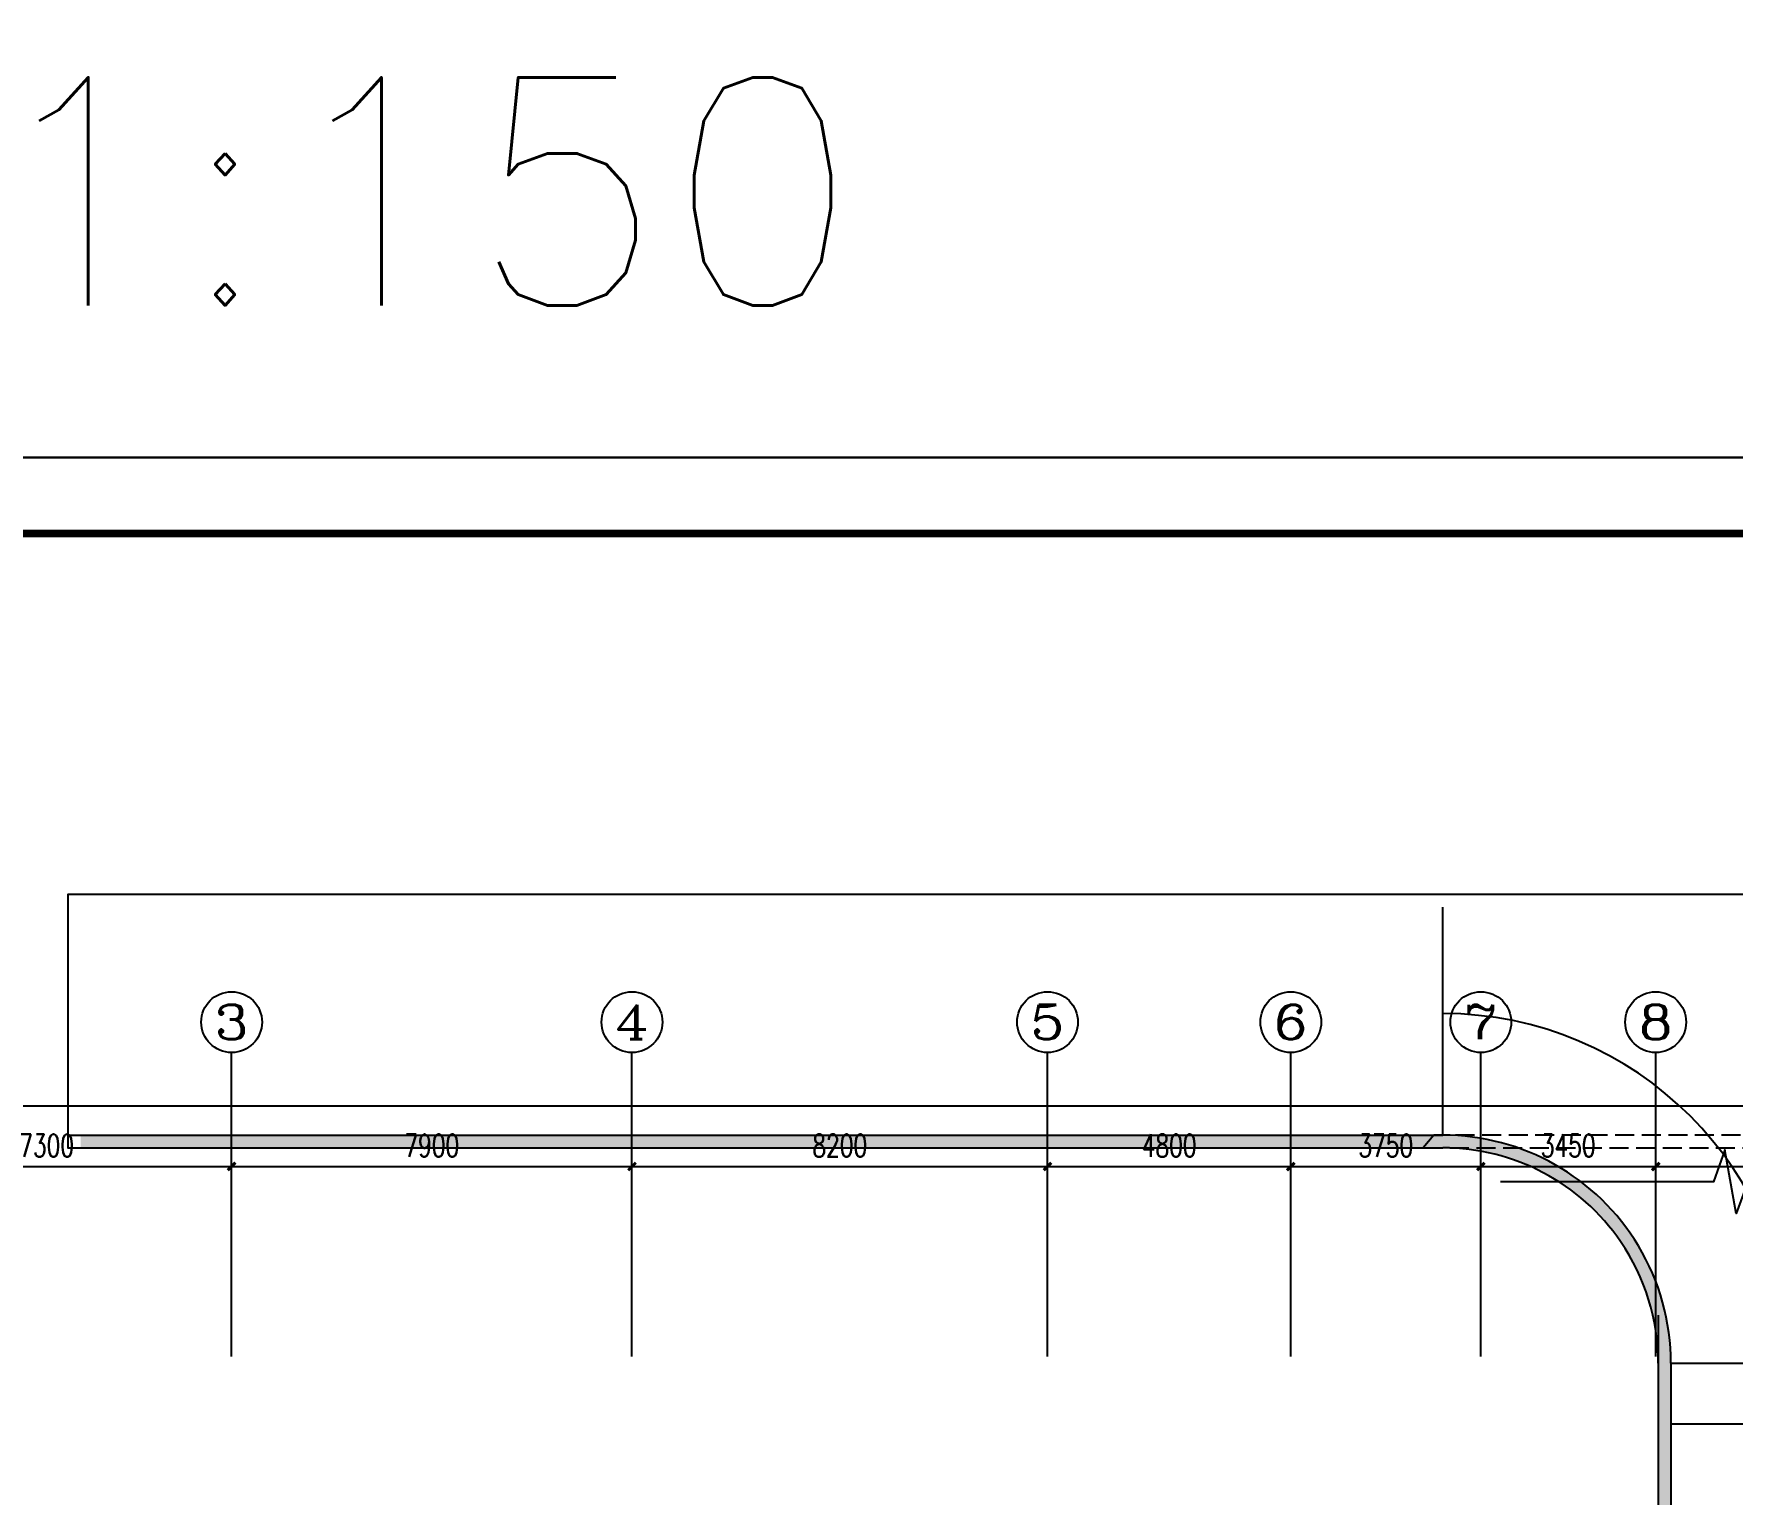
# Model space of a CAD drawing. Extents: x 1398449 to 2142961, y 256969 to 1032940.
# Drawn here: x 1527151 to 1560658, y 1004124 to 1032940 of the extents above; entities that cross this region are included whole.
import ezdxf
from ezdxf.enums import TextEntityAlignment as Align

# ---------------------------------------------------------------- set-up
doc = ezdxf.new("R2010")
doc.units = 0
doc.header["$LTSCALE"] = 1500
doc.header["$PDSIZE"] = 50
doc.linetypes.add('__DASH', pattern=[0.35, 0.25, -0.1])
for name, color, linetype in [('1-建筑底图', 8, 'Continuous'), ('AXIS_TEXT', 7, 'Continuous'), ('BTTK', 7, 'Continuous'), ('PUB_TITLE', 4, 'Continuous'), ('主楼地下（一期）参照$0$PUB_TITLE', 7, 'Continuous'), ('公用-影线', 8, 'Continuous'), ('建筑-墙体', 2, 'Continuous'), ('覆土', 7, 'Continuous')]:
    doc.layers.add(name, color=color, linetype=linetype)
doc.layers.add('yichutu', color=7, linetype='Continuous', true_color=0xffffff, plot=False)
doc.styles.add('_TCH_AXIS', font='COMPLEX', dxfattribs={"bigfont": 'GBCBIG'})
doc.styles.add('_TCH_DIM_T3', font='SIMPLEX', dxfattribs={"width": 0.7058823529411765, "bigfont": 'GBCBIG'})
doc.styles.add('_TEL_DIM', font='SIMPLEX', dxfattribs={"width": 0.8, "height": 3.5, "bigfont": 'HZTXT'})
doc.styles.add('COMPLEX', font='COMPLEX')
doc.styles.add('HZ(TK)', font='geniso.shx', dxfattribs={"width": 0.9, "bigfont": 'hztxt.shx'})
doc.dimstyles.new('_TCH_ARCH&&150', dxfattribs={"dimtxt": 446.25, "dimasz": 150, "dimexe": 375, "dimexo": 450, "dimgap": 189.375, "dimtad": 1, "dimdec": 0, "dimzin": 0, "dimdsep": 46, "dimtxsty": '_TCH_DIM_T3', "dimblk": 'ARCHTICK', "dimcen": 0.09, "dimclrt": 7, "dimazin": 2, "dimtfac": 1, "dimtdec": 0, "dimtix": 1, "dimtmove": 2, "dimatfit": 3, "dimfxl": 1, "dimtolj": 1, "dimtzin": 0, "dimarcsym": 0})

# ---------------------------------------------------------------- blocks, each defined once
blk = doc.blocks.new('A$C10362422')
at = {"layer": '公用-影线'}
for points in [[(-23607.06078637188, 12676.3449112284), (3272.939213610312, 12676.3449112284), (3272.939213610312, 12926.3449112284), (-23607.06078637188, 12926.3449112284)], [(7522.939213610487, 3626.3449112284), (7772.939213610487, 3626.3449112284), (7772.939213610429, 8676.3449112284), (7522.939213610429, 8676.3449112284)]]:
    blk.add_hatch(color=256, dxfattribs=at).paths.add_polyline_path(points)
h = blk.add_hatch(color=256, dxfattribs=at)
edge = h.paths.add_edge_path()
edge.add_line((6780.431195069745, 10826.3449112284), (6917.904102130968, 10611.91828255495))
edge.add_line((6917.904102130968, 10611.91828255495), (6917.284147888771, 10612.95187179535))
edge.add_line((6917.284147888771, 10612.95187179511), (7131.657379316923, 10741.57581065199))
edge.add_arc((3272.939213610312, 8426.344911227934), 4500.000000000236, 30.96375653207454, 90)
edge.add_line((3272.939213610312, 12926.3449112284), (3272.939213610312, 12676.3449112284))
edge.add_arc((3272.939213610487, 8426.344911227934), 4250.000000000233, 34.38186974878181, 90.00000000000227, ccw=False)
h = blk.add_hatch(color=256, dxfattribs=at)
edge = h.paths.add_edge_path()
edge.add_line((6917.284147888771, 10612.95187179511), (7072.939213610312, 10329.63154229615))
edge.add_arc((3272.939213610371, 8426.3449112284), 4249.999999999988, 0, 26.60468168939792, ccw=False)
edge.add_line((7522.939213610429, 8426.3449112284), (7772.939213610429, 8426.3449112284))
edge.add_arc((3272.939213610371, 8426.3449112284), 4500.000000000058, 0, 30.96375653206907)
edge.add_line((7131.657379317039, 10741.57581065223), (6917.284147888771, 10612.95187179511))
for p, q in [((3272.939213610312, 12926.3449112284), (3272.939213623526, 17426.34491123026)), ((2183.042099779996, 12926.3449112284), (3272.939213610371, 12926.3449112284)), ((2503.31794912141, 12676.3449112284), (3272.939213610312, 12676.3449112284)), ((7772.939213610603, 8426.3449112284), (12672.93921361031, 8426.3449112284)), ((7772.939213610429, 7226.3449112284), (12572.93921361031, 7226.3449112284))]:
    blk.add_line(p, q)
blk.add_lwpolyline([(12672.93921361031, 12676.3449112284), (12822.93921361031, 12676.3449112284), (12822.93921361031, 17676.34491123026), (-23857.90825815528, 17676.34491123026), (-23857.90825815528, 12676.3449112284), (3272.939213610312, 12676.3449112284)])
blk.add_arc((3272.939213610371, 8426.3449112284), 6900, 0, 90)
at = {"layer": '建筑-墙体'}
for p, q in [((-23857.90825815528, 12926.3449112284), (3272.939213610312, 12926.3449112284)), ((-23857.90825815528, 12676.3449112284), (3272.939213610312, 12676.3449112284)), ((7522.939213610429, 9376.3449112284), (7522.939213611477, 3626.344911205117)), ((7772.939213610429, 8426.3449112284), (7772.939213612408, 3626.344911205117))]:
    blk.add_line(p, q, dxfattribs=at)
for centre, radius, start, end in [((3272.939213610312, 8426.344911227934), 4500.000000000233, 30.96375652463808, 90), ((3272.939213610312, 8426.344911227934), 4250.000000000254, 34.38186975541019, 90), ((3272.939213612117, 8426.3449112284), 4249.999999998312, 0, 34.38186975541019), ((3272.939213610312, 8426.3449112284), 4500.000000000058, 0, 30.96375652463808)]:
    blk.add_arc(centre, radius, start, end, dxfattribs=at)
at = {"layer": '覆土', "linetype": '__DASH'}
blk.add_lwpolyline([(2888.128581365861, 12676.3449112284), (12822.93921361031, 12676.3449112284), (12822.93921361031, 12926.3449112284), (3096.512878976762, 12926.3449112284)], close=True, dxfattribs=at)
blk = doc.blocks.new('_ArchTick')
at = {"color": 0, "linetype": 'ByBlock', "const_width": 0.4}
blk.add_lwpolyline([(-0.5, -0.5), (0.5, 0.5)], dxfattribs=at)
blk = doc.blocks.new('*D200')
at = {"layer": '1-建筑底图', "color": 0, "lineweight": -2, "transparency": 16777216}
for p, q in [((23199.9999993841, 41880.66588063526), (23199.9999993841, 45555.66588114679)), ((31399.9999993841, 41880.66588165832), (31399.9999993841, 45555.66588114679)), ((23199.9999993841, 45180.66588114679), (31399.9999993841, 45180.66588114679))]:
    blk.add_line(p, q, dxfattribs=at)
at = {"layer": 'Defpoints', "color": 0}
for p in [(31399.9999993841, 45180.66588114679), (23199.9999993841, 41430.66588063526), (31399.9999993841, 41430.66588165832)]:
    blk.add_point(p, dxfattribs=at)
at = {"layer": '1-建筑底图', "color": 0, "lineweight": -2, "transparency": 16777216, "xscale": 150, "yscale": 150, "zscale": 150, "rotation": 180}
blk.add_blockref('_ArchTick', (23199.9999993841, 45180.66588114679), dxfattribs=at)
at = {"layer": '1-建筑底图', "color": 0, "lineweight": -2, "transparency": 16777216, "xscale": 150, "yscale": 150, "zscale": 150}
blk.add_blockref('_ArchTick', (31399.9999993841, 45180.66588114679), dxfattribs=at)
at = {"layer": '1-建筑底图', "color": 7, "transparency": 16777216, "insert": (27299.9999993841, 45593.16588114679), "char_height": 446.25, "attachment_point": 5, "style": '_TCH_DIM_T3'}
blk.add_mtext('\\A1;8200', dxfattribs=at)
blk = doc.blocks.new('*D224')
at = {"layer": '1-建筑底图', "color": 0, "lineweight": -2, "transparency": 16777216}
for p, q in [((7999.999999387772, 41880.66414104437), (7999.999999387772, 45555.66414143622)), ((15299.99999938783, 41880.66414182785), (15299.99999938783, 45555.66414143622)), ((7999.999999387772, 45180.66414143622), (15299.99999938783, 45180.66414143622))]:
    blk.add_line(p, q, dxfattribs=at)
at = {"layer": 'Defpoints', "color": 0}
for p in [(15299.99999938783, 45180.66414143622), (7999.999999387772, 41430.66414104437), (15299.99999938783, 41430.66414182785)]:
    blk.add_point(p, dxfattribs=at)
at = {"layer": '1-建筑底图', "color": 0, "lineweight": -2, "transparency": 16777216, "xscale": 150, "yscale": 150, "zscale": 150, "rotation": 180}
blk.add_blockref('_ArchTick', (7999.999999387772, 45180.66414143622), dxfattribs=at)
at = {"layer": '1-建筑底图', "color": 0, "lineweight": -2, "transparency": 16777216, "xscale": 150, "yscale": 150, "zscale": 150}
blk.add_blockref('_ArchTick', (15299.99999938783, 45180.66414143622), dxfattribs=at)
at = {"layer": '1-建筑底图', "color": 7, "transparency": 16777216, "insert": (11649.9999993878, 45593.16414143622), "char_height": 446.25, "attachment_point": 5, "style": '_TCH_DIM_T3'}
blk.add_mtext('\\A1;7300', dxfattribs=at)
blk = doc.blocks.new('*D225')
at = {"layer": '1-建筑底图', "color": 0, "lineweight": -2, "transparency": 16777216}
for p, q in [((15299.99999938777, 41880.66414182785), (15299.99999938777, 45555.6641422516)), ((23199.99999938707, 41880.66414267558), (23199.99999938707, 45555.6641422516)), ((15299.99999938777, 45180.6641422516), (23199.99999938707, 45180.6641422516))]:
    blk.add_line(p, q, dxfattribs=at)
at = {"layer": 'Defpoints', "color": 0}
for p in [(23199.99999938707, 45180.6641422516), (15299.99999938777, 41430.66414182785), (23199.99999938707, 41430.66414267558)]:
    blk.add_point(p, dxfattribs=at)
at = {"layer": '1-建筑底图', "color": 0, "lineweight": -2, "transparency": 16777216, "xscale": 150, "yscale": 150, "zscale": 150, "rotation": 180}
blk.add_blockref('_ArchTick', (15299.99999938777, 45180.6641422516), dxfattribs=at)
at = {"layer": '1-建筑底图', "color": 0, "lineweight": -2, "transparency": 16777216, "xscale": 150, "yscale": 150, "zscale": 150}
blk.add_blockref('_ArchTick', (23199.99999938707, 45180.6641422516), dxfattribs=at)
at = {"layer": '1-建筑底图', "color": 7, "transparency": 16777216, "insert": (19249.99999938742, 45593.1641422516), "char_height": 446.25, "attachment_point": 5, "style": '_TCH_DIM_T3'}
blk.add_mtext('\\A1;7900', dxfattribs=at)
blk = doc.blocks.new('*D226')
at = {"layer": '1-建筑底图', "color": 0, "lineweight": -2, "transparency": 16777216}
for p, q in [((23199.99999938707, 41880.66414267558), (23199.99999938707, 45555.6641431154)), ((31399.99999978626, 41880.66414355545), (31399.99999978626, 45555.6641431154)), ((23199.99999938707, 45180.6641431154), (31399.99999978626, 45180.6641431154))]:
    blk.add_line(p, q, dxfattribs=at)
at = {"layer": 'Defpoints', "color": 0}
for p in [(31399.99999978626, 45180.6641431154), (23199.99999938707, 41430.66414267558), (31399.99999978626, 41430.66414355545)]:
    blk.add_point(p, dxfattribs=at)
at = {"layer": '1-建筑底图', "color": 0, "lineweight": -2, "transparency": 16777216, "xscale": 150, "yscale": 150, "zscale": 150, "rotation": 180}
blk.add_blockref('_ArchTick', (23199.99999938707, 45180.6641431154), dxfattribs=at)
at = {"layer": '1-建筑底图', "color": 0, "lineweight": -2, "transparency": 16777216, "xscale": 150, "yscale": 150, "zscale": 150}
blk.add_blockref('_ArchTick', (31399.99999978626, 45180.6641431154), dxfattribs=at)
at = {"layer": '1-建筑底图', "color": 7, "transparency": 16777216, "insert": (27299.99999958667, 45593.1641431154), "char_height": 446.25, "attachment_point": 5, "style": '_TCH_DIM_T3'}
blk.add_mtext('\\A1;8200', dxfattribs=at)
blk = doc.blocks.new('*D227')
at = {"layer": '1-建筑底图', "color": 0, "lineweight": -2, "transparency": 16777216}
for p, q in [((31399.99999978626, 41880.66414355545), (31399.99999978626, 45555.66414381296)), ((36199.9999997862, 41880.66414407047), (36199.9999997862, 45555.66414381296)), ((31399.99999978626, 45180.66414381296), (36199.9999997862, 45180.66414381296))]:
    blk.add_line(p, q, dxfattribs=at)
at = {"layer": 'Defpoints', "color": 0}
for p in [(36199.9999997862, 45180.66414381296), (31399.99999978626, 41430.66414355545), (36199.9999997862, 41430.66414407047)]:
    blk.add_point(p, dxfattribs=at)
at = {"layer": '1-建筑底图', "color": 0, "lineweight": -2, "transparency": 16777216, "xscale": 150, "yscale": 150, "zscale": 150, "rotation": 180}
blk.add_blockref('_ArchTick', (31399.99999978626, 45180.66414381296), dxfattribs=at)
at = {"layer": '1-建筑底图', "color": 0, "lineweight": -2, "transparency": 16777216, "xscale": 150, "yscale": 150, "zscale": 150}
blk.add_blockref('_ArchTick', (36199.9999997862, 45180.66414381296), dxfattribs=at)
at = {"layer": '1-建筑底图', "color": 7, "transparency": 16777216, "insert": (33799.99999978623, 45593.16414381296), "char_height": 446.25, "attachment_point": 5, "style": '_TCH_DIM_T3'}
blk.add_mtext('\\A1;4800', dxfattribs=at)
blk = doc.blocks.new('*D228')
at = {"layer": '1-建筑底图', "color": 0, "lineweight": -2, "transparency": 16777216}
for p, q in [((36199.99999978638, 41880.66414407047), (36199.99999978638, 45555.66414427164)), ((39949.99999978632, 41880.66414447303), (39949.99999978632, 45555.66414427164)), ((36199.99999978638, 45180.66414427164), (39949.99999978632, 45180.66414427164))]:
    blk.add_line(p, q, dxfattribs=at)
at = {"layer": 'Defpoints', "color": 0}
for p in [(39949.99999978632, 45180.66414427164), (36199.99999978638, 41430.66414407047), (39949.99999978632, 41430.66414447303)]:
    blk.add_point(p, dxfattribs=at)
at = {"layer": '1-建筑底图', "color": 0, "lineweight": -2, "transparency": 16777216, "xscale": 150, "yscale": 150, "zscale": 150, "rotation": 180}
blk.add_blockref('_ArchTick', (36199.99999978638, 45180.66414427164), dxfattribs=at)
at = {"layer": '1-建筑底图', "color": 0, "lineweight": -2, "transparency": 16777216, "xscale": 150, "yscale": 150, "zscale": 150}
blk.add_blockref('_ArchTick', (39949.99999978632, 45180.66414427164), dxfattribs=at)
at = {"layer": '1-建筑底图', "color": 7, "transparency": 16777216, "insert": (38074.99999978635, 45593.16414427164), "char_height": 446.25, "attachment_point": 5, "style": '_TCH_DIM_T3'}
blk.add_mtext('\\A1;3750', dxfattribs=at)
blk = doc.blocks.new('*D229')
at = {"layer": '1-建筑底图', "color": 0, "lineweight": -2, "transparency": 16777216}
for p, q in [((39949.99999978615, 41880.66414447303), (39949.99999978615, 45555.66414465813)), ((43399.9999997862, 41880.66414484323), (43399.9999997862, 45555.66414465813)), ((39949.99999978615, 45180.66414465813), (43399.9999997862, 45180.66414465813))]:
    blk.add_line(p, q, dxfattribs=at)
at = {"layer": 'Defpoints', "color": 0}
for p in [(43399.9999997862, 45180.66414465813), (39949.99999978615, 41430.66414447303), (43399.9999997862, 41430.66414484323)]:
    blk.add_point(p, dxfattribs=at)
at = {"layer": '1-建筑底图', "color": 0, "lineweight": -2, "transparency": 16777216, "xscale": 150, "yscale": 150, "zscale": 150, "rotation": 180}
blk.add_blockref('_ArchTick', (39949.99999978615, 45180.66414465813), dxfattribs=at)
at = {"layer": '1-建筑底图', "color": 0, "lineweight": -2, "transparency": 16777216, "xscale": 150, "yscale": 150, "zscale": 150}
blk.add_blockref('_ArchTick', (43399.9999997862, 45180.66414465813), dxfattribs=at)
at = {"layer": '1-建筑底图', "color": 7, "transparency": 16777216, "insert": (41674.99999978617, 45593.16414465813), "char_height": 446.25, "attachment_point": 5, "style": '_TCH_DIM_T3'}
blk.add_mtext('\\A1;3450', dxfattribs=at)
blk = doc.blocks.new('*D230')
at = {"layer": '1-建筑底图', "color": 0, "lineweight": -2, "transparency": 16777216}
for p, q in [((43399.9999997862, 41880.66414484323), (43399.9999997862, 45555.6641452295)), ((50599.99999978615, 41880.66414561577), (50599.99999978615, 45555.6641452295)), ((43399.9999997862, 45180.6641452295), (50599.99999978615, 45180.6641452295))]:
    blk.add_line(p, q, dxfattribs=at)
at = {"layer": 'Defpoints', "color": 0}
for p in [(50599.99999978615, 45180.6641452295), (43399.9999997862, 41430.66414484323), (50599.99999978615, 41430.66414561577)]:
    blk.add_point(p, dxfattribs=at)
at = {"layer": '1-建筑底图', "color": 0, "lineweight": -2, "transparency": 16777216, "xscale": 150, "yscale": 150, "zscale": 150, "rotation": 180}
blk.add_blockref('_ArchTick', (43399.9999997862, 45180.6641452295), dxfattribs=at)
at = {"layer": '1-建筑底图', "color": 0, "lineweight": -2, "transparency": 16777216, "xscale": 150, "yscale": 150, "zscale": 150}
blk.add_blockref('_ArchTick', (50599.99999978615, 45180.6641452295), dxfattribs=at)
at = {"layer": '1-建筑底图', "color": 7, "transparency": 16777216, "insert": (46999.99999978617, 45593.1641452295), "char_height": 446.25, "attachment_point": 5, "style": '_TCH_DIM_T3'}
blk.add_mtext('\\A1;7200', dxfattribs=at)
blk = doc.blocks.new('*D262')
at = {"layer": '1-建筑底图', "color": 0, "lineweight": -2, "transparency": 16777216}
for p, q in [((-6.119371116287299e-07, 41880.66414018429), (-6.119368131210721e-07, 46755.66414885374)), ((139000.0000039364, 41880.66415752296), (139000.0000039364, 46755.66414885374)), ((-6.119368360831995e-07, 46380.66414885374), (139000.0000039364, 46380.66414885374))]:
    blk.add_line(p, q, dxfattribs=at)
at = {"layer": 'Defpoints', "color": 0}
for p in [(139000.0000039364, 46380.66414885374), (-6.119371391832829e-07, 41430.66414018429), (139000.0000039364, 41430.66415752296)]:
    blk.add_point(p, dxfattribs=at)
at = {"layer": '1-建筑底图', "color": 0, "lineweight": -2, "transparency": 16777216, "xscale": 150, "yscale": 150, "zscale": 150, "rotation": 180}
blk.add_blockref('_ArchTick', (-6.119368360831995e-07, 46380.66414885374), dxfattribs=at)
at = {"layer": '1-建筑底图', "color": 0, "lineweight": -2, "transparency": 16777216, "xscale": 150, "yscale": 150, "zscale": 150}
blk.add_blockref('_ArchTick', (139000.0000039364, 46380.66414885374), dxfattribs=at)
at = {"layer": '1-建筑底图', "color": 7, "transparency": 16777216, "insert": (69500.0000016622, 46793.16414885374), "char_height": 446.25, "attachment_point": 5, "style": '_TCH_DIM_T3'}
blk.add_mtext('\\A1;139000', dxfattribs=at)
blk = doc.blocks.new('_AXISO')
blk.add_circle((0, 0), 0.5)
at = {"layer": 'AXIS_TEXT', "style": 'COMPLEX', "width": 1.041666666666667}
blk.add_attdef('A', text='', height=0.56, dxfattribs=at).set_placement((-0.25, -0.28), (0.25, -0.28), align=Align.FIT)
blk = doc.blocks.new('vhtemplate_2020年新竖式图框_A1_1_2', base_point=(-420.5000000000005, 0))
at = {"layer": 'PUB_TITLE', "color": 7}
blk.add_lwpolyline([(-420.5000000000005, 594), (841.0000000000009, 594), (841.0000000000009, 0), (-420.5000000000005, 0)], close=True, dxfattribs=at)
at = {"layer": 'PUB_TITLE', "const_width": 1}
blk.add_lwpolyline([(-395.5000000000005, 10.00000000000023), (831.0000000000009, 10), (831.0000000000009, 584), (-395.5000000000005, 584)], close=True, dxfattribs=at)
at = {"layer": 'BTTK', "color": 4, "style": 'HZ(TK)', "width": 0.9}
for tag, p in [('合作单位', (796.0000000000009, 511.5000003952373)), ('建设单位', (795.9999999999991, 209.5)), ('工程名称', (796.0000000000009, 176.5)), ('子项名称', (805.9999999999991, 160)), ('图纸名称', (796.0000000000009, 141))]:
    blk.add_attdef(tag, text='', height=3.5, dxfattribs=at).set_placement(p, align=Align.MIDDLE_CENTER)
for tag, p in [('注册证书号', (808.5000000000009, 309.0060602770908)), ('注册印章号', (808.5000000000009, 301.0060602770908)), ('设计号', (805.9999999999991, 193)), ('图别', (789.7500000000009, 34)), ('图号', (822.2500000000009, 34)), ('版本号', (789.7500000000009, 26)), ('日期', (822.2500000000009, 26))]:
    blk.add_attdef(tag, text='', height=3.5, dxfattribs=at).set_placement(p, align=Align.MIDDLE)
blk = doc.blocks.new('yct-1261-594-189225-89100-150-1004.0')
at = {"layer": 'yichutu', "color": 7, "true_color": 0xffffff}
blk.add_lwpolyline([(0, 0), (0, 89100), (189225.0000000002, 89100), (189225.0000000002, 0)], close=True, dxfattribs=at)
at = {"layer": 'yichutu', "color": 7, "true_color": 0xffffff, "style": '_TEL_DIM'}
blk.add_text('A1+1/2 1:150', height=4500, dxfattribs=at).set_placement((0, 92100))
blk = doc.blocks.new('1-地下一层建筑底图')
at = {"layer": '1-建筑底图'}
for p, q in [((15299.99999938777, 41430.66414182785), (15299.99999874394, 47430.66414182785)), ((23199.99999938707, 41430.66414267558), (23199.99999874324, 47430.66414267558)), ((31399.99999978626, 41430.66414355545), (31399.99999914243, 47430.66414355545)), ((36199.99999978626, 41430.66414407047), (36199.99999914243, 47430.66414407047)), ((39949.99999978626, 41430.66414447303), (39949.99999914243, 47430.66414447303)), ((43399.99999978626, 41430.66414484323), (43399.99999914243, 47430.66414484323))]:
    blk.add_line(p, q, dxfattribs=at)
blk.add_lwpolyline([(49425.52090989472, 44881.6607070273), (45217.70306875202, 44881.6607070273), (44988.4018211643, 44251.6607070273), (44766.22982547164, 45511.6607070273), (44542.70306875202, 44881.6607070273), (40334.88522760931, 44881.6607070273)], dxfattribs=at)
blk.add_blockref('A$C10362422', (35927.06078637415, 32873.65508877148), dxfattribs=at)
ref = blk.add_blockref('_AXISO', (15299.99999867956, 48030.66414182785), dxfattribs=dict(at, xscale=1200, yscale=1200, zscale=1200))
ref.add_attrib('A', '3', dxfattribs={"layer": 'AXIS_TEXT', "height": 678.8225099390856, "style": '_TCH_AXIS', "width": 1.499999999999996}).set_placement((14960.58874371002, 47691.25288685819), (15639.4112536491, 47691.25288685819), align=Align.FIT)
ref = blk.add_blockref('_AXISO', (23199.99999867886, 48030.66414267558), dxfattribs=dict(at, xscale=1200, yscale=1200, zscale=1200))
ref.add_attrib('A', '4', dxfattribs={"layer": 'AXIS_TEXT', "height": 678.8225099390856, "style": '_TCH_AXIS', "width": 1.312499999999996}).set_placement((22860.58874370932, 47691.25288770592), (23539.4112536484, 47691.25288770592), align=Align.FIT)
ref = blk.add_blockref('_AXISO', (31399.99999907805, 48030.66414355545), dxfattribs=dict(at, xscale=1200, yscale=1200, zscale=1200))
ref.add_attrib('A', '5', dxfattribs={"layer": 'AXIS_TEXT', "height": 678.8225099390856, "style": '_TCH_AXIS', "width": 1.499999999999996}).set_placement((31060.58874410851, 47691.25288858579), (31739.41125404759, 47691.25288858579), align=Align.FIT)
ref = blk.add_blockref('_AXISO', (36199.99999907805, 48030.66414407047), dxfattribs=dict(at, xscale=1200, yscale=1200, zscale=1200))
ref.add_attrib('A', '6', dxfattribs={"layer": 'AXIS_TEXT', "height": 678.8225099390856, "style": '_TCH_AXIS', "width": 1.499999999999996}).set_placement((35860.58874410851, 47691.25288910081), (36539.41125404759, 47691.25288910081), align=Align.FIT)
ref = blk.add_blockref('_AXISO', (39949.99999907805, 48030.66414447303), dxfattribs=dict(at, xscale=1200, yscale=1200, zscale=1200))
ref.add_attrib('A', '7', dxfattribs={"layer": 'AXIS_TEXT', "height": 678.8225099390856, "style": '_TCH_AXIS', "width": 1.499999999999996}).set_placement((39610.58874410851, 47691.25288950338), (40289.41125404759, 47691.25288950338), align=Align.FIT)
ref = blk.add_blockref('_AXISO', (43399.99999907805, 48030.66414484323), dxfattribs=dict(at, xscale=1200, yscale=1200, zscale=1200))
ref.add_attrib('A', '8', dxfattribs={"layer": 'AXIS_TEXT', "height": 678.8225099390856, "style": '_TCH_AXIS', "width": 1.499999999999996}).set_placement((43060.58874410851, 47691.25288987358), (43739.41125404759, 47691.25288987358), align=Align.FIT)
for p1, p2, distance, picture, middle in [((-6.119371391832829e-07, 41430.66414018429), (139000.0000039364, 41430.66415752296), 4949.999991330783, '*D262', (69500.0000016622, 46793.16414885374)), ((7999.999999387772, 41430.66414104437), (15299.99999938783, 41430.66414182785), 3749.999999608364, '*D224', (11649.9999993878, 45593.16414143622)), ((15299.99999938777, 41430.66414182785), (23199.99999938707, 41430.66414267558), 3749.999999576016, '*D225', (19249.99999938742, 45593.1641422516)), ((23199.9999993841, 41430.66588063526), (31399.9999993841, 41430.66588165832), 3749.999999488471, '*D200', (27299.9999993841, 45593.16588114679)), ((23199.99999938707, 41430.66414267558), (31399.99999978626, 41430.66414355545), 3749.9999995599496, '*D226', (27299.99999958667, 45593.1641431154)), ((31399.99999978626, 41430.66414355545), (36199.9999997862, 41430.66414407047), 3749.999999742489, '*D227', (33799.99999978623, 45593.16414381296)), ((36199.99999978638, 41430.66414407047), (39949.99999978632, 41430.66414447303), 3749.999999798616, '*D228', (38074.99999978635, 45593.16414427164)), ((39949.99999978615, 41430.66414447303), (43399.9999997862, 41430.66414484323), 3749.999999814899, '*D229', (41674.99999978617, 45593.16414465813)), ((43399.9999997862, 41430.66414484323), (50599.99999978615, 41430.66414561577), 3749.999999613734, '*D230', (46999.99999978617, 45593.1641452295))]:
    dim = blk.add_aligned_dim(p1=p1, p2=p2, distance=distance, dimstyle='_TCH_ARCH&&150', dxfattribs=at)
    dim.commit()
    dim.dimension.update_dxf_attribs({"geometry": picture, "text_midpoint": middle})

msp = doc.modelspace()

# ---------------------------------------------------------------- linework, layer by layer
at = {"layer": '主楼地下（一期）参照$0$PUB_TITLE'}
msp.add_lwpolyline([(1498789.328388456, 935483.0645738347), (1687939.328388456, 935483.0645738347), (1687939.328388456, 1024583.064573835), (1498789.328388456, 1024583.064573835)], close=True, dxfattribs=at)
at = {"layer": '主楼地下（一期）参照$0$PUB_TITLE', "const_width": 150}
msp.add_lwpolyline([(1502539.328388456, 936983.0645738347), (1686439.328388456, 936983.0645738347), (1686439.328388456, 1023083.064573835), (1502539.328388456, 1023083.064573835)], close=True, dxfattribs=at)

# ---------------------------------------------------------------- block references
at = {"xscale": 150, "yscale": 150, "zscale": 150}
msp.add_blockref('vhtemplate_2020年新竖式图框_A1_1_2', (1498714.328388456, 935483.0645738348), dxfattribs=at)
at = {"layer": '1-建筑底图'}
msp.add_blockref('1-地下一层建筑底图', (1515751.365302458, 965406.8917379706), dxfattribs=at)
at = {"layer": 'yichutu'}
msp.add_blockref('yct-1261-594-189225-89100-150-1004.0', (1498714.328388456, 935483.0645738348), dxfattribs=at)

doc.saveas('drawing.dxf')
